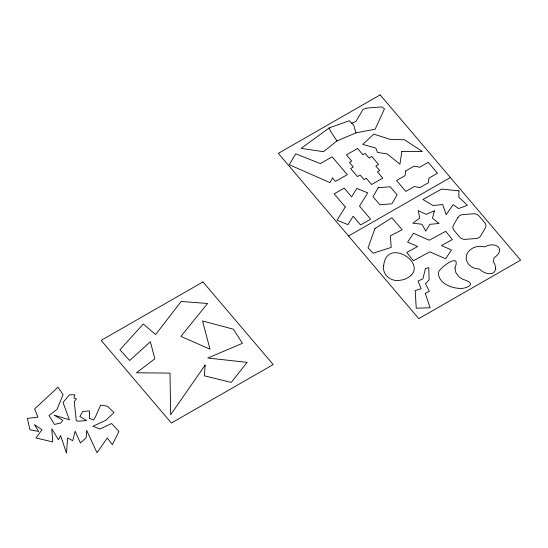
<?xml version="1.0" encoding="UTF-8"?>
<svg xmlns="http://www.w3.org/2000/svg" width="548" height="548" viewBox="0 0 548 548"><rect width="100%" height="100%" fill="white"/><g stroke="black" fill="none" stroke-linecap="round" stroke-linejoin="round"><path stroke-width="0.82" d="M356.036 132.869L336.965 140.911L323.512 151.693L301.126 148.385L329.245 127.896L349.295 120.745L353.638 125.143L356.036 132.869L375.161 129.198L384.49 108.819L381.668 106.928L367.229 108.052L363.105 109.305L356.042 121.361L351.768 123.252M348.555 235.996L450.381 177.525M336.965 140.911L330.485 131.184L329.245 127.896M458.95 190.868L458.861 197.198L467.375 205.281L458.614 208.541L453.155 204.685L446.195 214.672L442.681 204.514L433.105 205.527L422.933 199.479L441.585 189.067L458.95 190.868M454.936 268.013L455.84 272.541L458.765 276.418A19.344 15.824 -1.7 0 0 460.717 278A19.002 15.543 -1.7 0 0 462.841 279.295C468.115 280.877 475.356 284.426 465.964 287.529A14.166 11.59 -1.7 0 1 462.875 288.317C453.162 289.282 437.66 283.604 438.475 272.198C440.524 266.931 461.594 251.648 454.936 268.013M383.737 265.273C381.798 274.925 391.245 282.165 400.252 280.24A17.879 14.625 -1.7 0 0 405.534 278.925C432.995 266.561 387.039 235.38 383.737 265.273M89.625 413.343L89.338 418.282L93.516 420.001L95.585 416.549L100.627 405.109L107.572 406.287L114.018 412.569L105.716 420.371L92.989 426.221L99.9 429.022L111.566 423.515L118.93 431.365L112.354 444.736L107.312 438.037L96.989 452.716L86.673 430.358L86.221 437.694L80.419 443.024L75.158 431.173L72.733 440.715L67.644 437.914L66.472 453.114L60.554 435.523L58.478 439.804L51.745 428.769L52.759 441.907L36.004 437.968L41.997 429.694L34.36 424.597L38.716 431.461L29.935 429.769L27.4 418.398L37.949 417.124L34.64 408.931L57.972 387.251L63.075 394.642L56.985 409.404L48.95 415.521L54.478 424.447L60.739 423.001L62.821 420.254L54.129 415.131L69.411 419.802L63.027 402.479L69.5 394.765L74.912 394.82L73.925 398.074L76.439 398.951L74.247 401.643L76.309 420.754L77.665 421.227L86.591 420.576L79.885 416.494L82.782 411.432L89.399 410.911L89.625 413.343M205.137 365.098L204.404 375.846L231.277 382.422L247.121 362.358L207.788 358.029L242.387 343.343L233.448 329.204L202.534 320.984L210.014 349.192L180.888 336.369L207.582 303.503L181.203 301.448L155.598 334.568L143.275 324.005L119.944 349.795L129.623 360.515L150.385 341.747L154.824 358.81L136.459 372.77L169.99 373.113L170.688 414.726L205.137 365.098M495.625 268.438C494.892 277 483.384 273.644 479.637 269.089A13.912 11.385 -1.7 0 1 466.417 255.765A13.912 11.385 -1.7 0 1 484.658 246.908C495.221 240.962 506.695 248.97 494.001 257.909A13.912 11.385 -1.7 0 1 493.262 261.266L495.036 264.889L495.625 268.438M405.698 170.955L405.102 175.6L396.54 180.518L405.801 191.416L414.363 186.498L419.871 187.642L428.331 182.785L428.926 178.141L437.489 173.223L428.228 162.324L419.665 167.243L414.151 166.099L405.698 170.955M401.842 151.433L399.917 164.201L387.237 153.94L377.504 152.399L375.77 148.076L362.79 144.398L373.763 134.144L390.087 139.322L404.52 139.788L422.433 151.488L401.842 151.433M425.46 268.472L422.898 278.788L418.069 281.056L421.097 288.659L415.206 290.591L416.24 308.182L430.112 307.791L425.262 293.303L429.331 291.385L425.536 283.706L429.125 279.877L428.776 267.636L425.46 268.472M434.413 210.822L432.482 218.22L439.03 223.468L429.858 224.331L425.714 231.112L421.981 224.248L412.87 223.194L419.734 218.09L418.247 210.658L426.221 214.364L434.413 210.822M374.962 228.502L368.05 247.792L373.072 253.258L391.204 247.408L390.354 235.811L402.205 229.756L391.82 217.782L374.962 228.502M378.195 187.697L373.017 196.67L379.867 204.733L391.902 203.822L397.081 194.848L390.224 186.786L378.195 187.697M457.909 217.494L453.449 225.221A6.186 5.062 -1.7 0 0 453.943 230.263L459.847 237.209A6.186 5.062 -1.7 0 0 465.437 239.332L475.801 238.544A6.186 5.062 -1.7 0 0 480.891 235.619L485.35 227.893A6.186 5.062 -1.7 0 0 484.857 222.851L478.952 215.905A6.186 5.062 -1.7 0 0 473.369 213.789L463.005 214.569A6.186 5.062 -1.7 0 0 457.909 217.494M332.609 178.052L329.965 182.6L289.2 164.695L295.797 153.824L320.333 163.605L332.143 156.824L347.288 174.648L335.479 181.429L332.609 178.052M345.302 206.973L337.054 220.18L347.898 224.639L353.159 216.22L360.577 224.954L370.619 219.193L359.488 206.089L367.735 192.882L356.885 188.423L351.631 196.842L344.206 188.108L334.17 193.869L345.302 206.973M413.473 233.27L407.609 242.079L417.686 246.504L406.726 252.45L413.377 260.752L429.817 251.833L445.62 258.779L451.49 249.97L441.414 245.545L452.367 239.599L445.716 231.297L429.283 240.216L413.473 233.27M380.154 94.886L278.329 153.351L418.775 318.641L520.6 260.17L380.154 94.886M357.556 148.487L346.425 154.885L351.72 161.112L349.432 162.427L353.316 167.003L350.604 168.558L357.433 176.586L360.139 175.031L364.03 179.607L366.317 178.292L371.606 184.525L382.744 178.134L377.449 171.901L379.737 170.586L375.846 166.017L378.558 164.462L371.736 156.427L369.023 157.982L365.139 153.406L362.851 154.721L357.556 148.487M202.972 281.932L101.147 340.397L171.373 423.042L273.199 364.578L202.972 281.932"/></g></svg>
